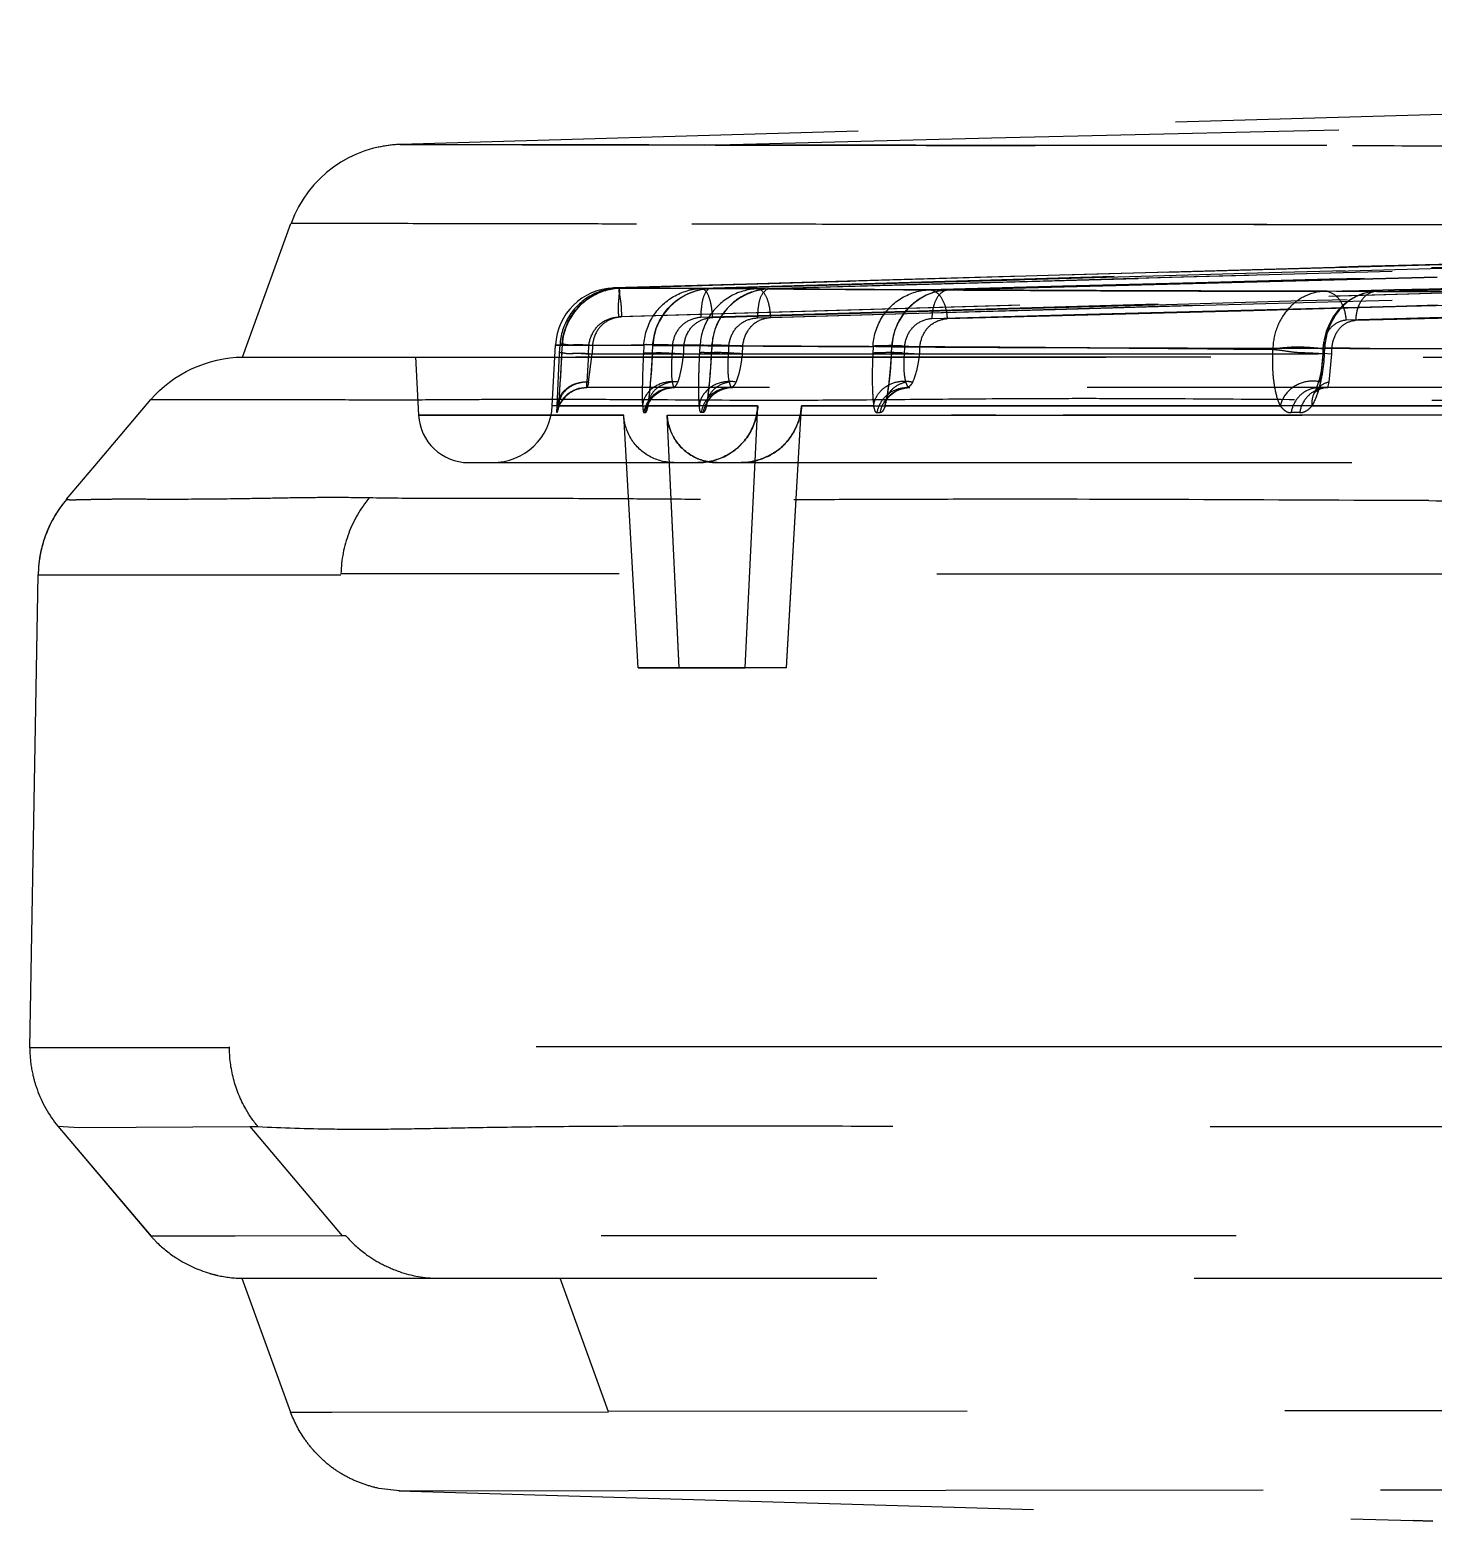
# Model space of a CAD drawing. Header units: millimetres. Extents: x 687 to 1107, y -116 to 478.
# Drawn here: x 924.928 to 927.735, y 329.438 to 332.42 of the extents above; entities that cross this region are included whole.
import ezdxf

# ---------------------------------------------------------------- set-up
doc = ezdxf.new("R2010")
doc.units = ezdxf.units.MM
doc.header["$LTSCALE"] = 0.1
doc.linetypes.add('HIDDENX2', pattern=[19.05, 12.7, -6.35])
doc.layers.add('HIDDEN', color=8, linetype='HIDDENX2')

msp = doc.modelspace()

# ---------------------------------------------------------------- linework, layer by layer
at = {"layer": 'HIDDEN'}
for p, q in [((926.0787, 332.1901), (925.6707, 332.1909)), ((926.166, 332.1899), (926.0787, 332.1901)), ((926.2771, 332.1897), (926.166, 332.1899)), ((925.3534, 331.7656), (925.4505, 332.0325)), ((928.2632, 331.9655), (926.0958, 331.9038)), ((927.7432, 331.9253), (926.7653, 331.8999)), ((926.7655, 331.8999), (927.7434, 331.9254)), ((926.0958, 331.9038), (926.0925, 331.9036)), ((926.0958, 331.9038), (926.0946, 331.9037)), ((926.2714, 331.9028), (926.0958, 331.9038)), ((926.0959, 331.9038), (926.1046, 331.9037)), ((926.109, 331.9037), (926.3834, 331.9021)), ((926.7273, 331.9001), (926.2896, 331.9027)), ((925.9732, 331.6683), (925.9796, 331.7901)), ((925.9796, 331.7901), (925.9886, 331.7901)), ((925.9796, 331.7896), (926.1563, 331.7896)), ((925.992, 331.7752), (925.9855, 331.6683)), ((925.9877, 331.7732), (925.9886, 331.7901)), ((925.9877, 331.7731), (925.9886, 331.79)), ((925.9928, 331.7901), (925.9919, 331.7732)), ((926.2688, 331.79), (925.9928, 331.7885)), ((926.0459, 331.7721), (926.0462, 331.7891)), ((926.0534, 331.789), (926.053, 331.7721)), ((926.1563, 331.7891), (926.1555, 331.7731)), ((926.1733, 331.7732), (926.1742, 331.7891)), ((926.1737, 331.7731), (926.1746, 331.789)), ((926.1743, 331.789), (926.2134, 331.788)), ((926.1746, 331.789), (926.6148, 331.7864)), ((926.2134, 331.788), (926.2128, 331.7721)), ((926.236, 331.7721), (926.2363, 331.7881)), ((926.2681, 331.7745), (926.2688, 331.7885)), ((926.2921, 331.7884), (926.2913, 331.7732)), ((926.2923, 331.7883), (926.2914, 331.7732)), ((926.3265, 331.7873), (926.2923, 331.7883)), ((926.326, 331.7721), (926.3265, 331.7873)), ((926.3536, 331.7874), (926.3533, 331.7721)), ((926.6148, 331.7864), (926.6143, 331.7732)), ((926.6514, 331.7732), (926.6521, 331.7863)), ((926.6518, 331.7732), (926.6525, 331.7862)), ((926.6525, 331.7862), (926.6775, 331.7852)), ((926.6736, 331.7744), (926.7082, 331.7721)), ((926.7084, 331.7854), (926.6753, 331.7877)), ((926.6775, 331.7852), (926.677, 331.7721)), ((926.7082, 331.7721), (926.7084, 331.7854)), ((927.5144, 331.782), (927.5144, 331.7721)), ((927.5153, 331.7833), (927.5148, 331.7732)), ((927.5327, 331.7822), (927.5153, 331.7833)), ((927.5153, 331.7833), (927.5181, 331.7832)), ((927.5181, 331.7832), (927.5175, 331.7732)), ((927.5323, 331.7721), (927.5327, 331.7822)), ((925.353, 331.7656), (926.1963, 331.7656)), ((925.3534, 331.7657), (925.6489, 331.7657)), ((925.3534, 331.7657), (925.679, 331.7657)), ((925.679, 331.7657), (925.8105, 331.7657)), ((925.6996, 331.7659), (925.7057, 331.6493)), ((925.8105, 331.7657), (927.8361, 331.7656)), ((963.4856, 331.7657), (925.8486, 331.7657)), ((925.9829, 331.6683), (925.9877, 331.7732)), ((926.0459, 331.7721), (926.0426, 331.7156)), ((926.0456, 331.7156), (926.053, 331.7721)), ((926.0459, 331.7721), (940.3097, 331.7721)), ((926.053, 331.7721), (943.6161, 331.7721)), ((926.1734, 331.7732), (926.2128, 331.7721)), ((926.236, 331.7721), (942.5508, 331.7721)), ((926.2914, 331.7732), (926.326, 331.7721)), ((926.677, 331.7721), (926.6518, 331.7732)), ((927.5144, 331.7721), (927.5095, 331.7156)), ((927.5175, 331.7732), (927.5148, 331.7732)), ((927.5148, 331.7732), (927.5323, 331.7721)), ((927.5271, 331.7156), (927.5323, 331.7721)), ((926.0421, 331.7046), (926.0426, 331.7156)), ((927.5095, 331.7156), (927.5076, 331.7046)), ((927.5248, 331.7046), (927.5271, 331.7156)), ((943.5529, 331.7046), (926.0415, 331.7046)), ((926.0416, 331.7046), (926.0421, 331.7046)), ((926.2157, 331.7045), (926.2174, 331.7045)), ((925.0582, 331.548), (925.1703, 331.6806)), ((926.1535, 331.6683), (925.9732, 331.6683)), ((925.9829, 331.6683), (925.9732, 331.6683)), ((925.9823, 331.6546), (925.9829, 331.6683)), ((925.983, 331.6546), (925.9823, 331.6546)), ((925.9855, 331.6683), (925.983, 331.6546)), ((925.9855, 331.6683), (926.2672, 331.6683)), ((926.156, 331.6546), (926.159, 331.6546)), ((926.3837, 331.6683), (926.1649, 331.6683)), ((926.2748, 331.6546), (926.271, 331.6546)), ((926.2816, 331.6683), (926.3844, 331.6683)), ((926.3589, 331.1445), (926.3841, 331.6683)), ((926.3591, 331.1445), (926.3844, 331.6683)), ((926.4417, 331.1446), (926.4717, 331.6683)), ((926.4418, 331.1445), (926.4719, 331.6682)), ((926.6161, 331.6683), (926.4716, 331.6683)), ((926.472, 331.6682), (927.4293, 331.6681)), ((926.623, 331.6545), (926.6293, 331.6545)), ((929.7026, 331.6683), (926.6392, 331.6683)), ((927.4682, 331.6546), (927.4511, 331.6546)), ((927.4929, 331.6683), (931.466, 331.6683)), ((927.7328, 331.6794), (927.8342, 331.6792)), ((925.7057, 331.6493), (926.116, 331.6498)), ((926.116, 331.6493), (925.7057, 331.6493)), ((926.1447, 331.1445), (926.116, 331.6494)), ((926.1447, 331.1445), (926.116, 331.6493)), ((926.2272, 331.1445), (926.203, 331.6495)), ((926.2272, 331.1446), (926.2031, 331.6493)), ((926.2031, 331.6493), (935.6619, 331.6493)), ((925.0017, 331.4812), (925.0582, 331.548)), ((925.8055, 331.5545), (926.2646, 331.5545)), ((926.3027, 331.5545), (935.669, 331.5545)), ((925.0016, 331.4811), (925.0018, 331.4815)), ((926.2695, 331.4809), (926.2608, 331.481)), ((924.9281, 330.3841), (924.9446, 331.3301)), ((924.9453, 331.3444), (924.9446, 331.3301)), ((924.9446, 331.3301), (925.0177, 331.3305)), ((924.9453, 331.3444), (924.9453, 331.3445)), ((925.0177, 331.3305), (925.5503, 331.3305)), ((929.9172, 331.3305), (925.5505, 331.3322)), ((926.4418, 331.1445), (926.1447, 331.1445)), ((926.1447, 331.1445), (926.3591, 331.1445)), ((925.3275, 330.3841), (924.9281, 330.3841)), ((927.8164, 330.3863), (927.2111, 330.3861)), ((924.9841, 330.2275), (924.9842, 330.2274)), ((924.9842, 330.2274), (924.9844, 330.2274)), ((924.9842, 330.2274), (925.1705, 330.0075)), ((924.9843, 330.2276), (925.171, 330.0072)), ((924.9844, 330.2274), (925.0269, 330.2253)), ((925.0269, 330.2253), (925.3681, 330.2267)), ((925.3681, 330.2267), (925.3842, 330.2267)), ((925.3681, 330.2267), (925.5526, 330.0082)), ((925.3388, 330.0076), (925.1705, 330.0075)), ((925.1705, 330.0075), (925.1705, 330.0075)), ((925.5526, 330.0082), (925.3388, 330.0076)), ((925.5605, 330.0084), (925.5524, 330.0084)), ((931.1512, 330.0085), (925.5604, 330.0085)), ((925.3524, 329.9236), (963.9821, 329.9236)), ((925.3524, 329.9235), (925.4497, 329.6561)), ((926.0857, 329.6562), (925.989, 329.9235)), ((925.4497, 329.6561), (925.5324, 329.6561)), ((925.5324, 329.6561), (926.0857, 329.6562)), ((928.7083, 329.6589), (926.0852, 329.6573)), ((925.6677, 329.4982), (925.6259, 329.5034)), ((925.6661, 329.4983), (927.695, 329.4389)), ((925.6677, 329.4982), (925.6834, 329.4983)), ((925.6834, 329.4983), (925.7304, 329.4983)), ((925.7304, 329.4983), (926.1255, 329.4991)), ((926.1255, 329.4991), (927.6298, 329.5007)), ((927.6298, 329.5007), (927.8418, 329.5008)), ((927.7345, 329.4378), (927.6949, 329.4389)), ((927.695, 329.4389), (927.7345, 329.4378))]:
    msp.add_line(p, q, dxfattribs=at)
for points in [[(928.4894, 332.2716), (925.6695, 332.1909), (925.6675, 332.1908), (925.6648, 332.1907), (925.6615, 332.1905), (925.6577, 332.1902), (925.6536, 332.1899), (925.6492, 332.1894), (925.6446, 332.1888), (925.6399, 332.1881), (925.635, 332.1873), (925.63, 332.1863), (925.6249, 332.1852)], [(940.2184, 332.1684), (937.8725, 332.1469), (935.5239, 332.1163), (933.1728, 332.0767), (930.8192, 332.0281), (928.4632, 331.9705), (926.1046, 331.9037)], [(940.2459, 332.1685), (937.8974, 332.147), (935.5457, 332.1165), (933.191, 332.0769), (930.8333, 332.0282), (928.4726, 331.9705), (926.109, 331.9037)], [(940.5377, 332.1694), (938.3102, 332.1491), (936.0237, 332.1194), (933.6784, 332.0801), (931.2743, 332.031), (928.8113, 331.9719), (926.2896, 331.9027)], [(940.6991, 332.17), (938.5775, 332.1505), (936.3517, 332.1216), (934.0217, 332.0827), (931.5876, 332.0334), (929.0494, 331.9732), (926.407, 331.902)], [(941.6307, 332.1725), (939.5679, 332.1512), (937.3963, 332.1185), (935.1158, 332.0751), (932.7264, 332.0222), (930.2282, 331.9619), (927.6212, 331.8969)], [(926.109, 331.9037), (926.0914, 331.9018), (926.0742, 331.8973), (926.0578, 331.8902), (926.0427, 331.8808), (926.0291, 331.8694), (926.0173, 331.856), (926.0075, 331.8411), (926, 331.8249), (925.9951, 331.8077), (925.9928, 331.7901)], [(926.1046, 331.9037), (926.0952, 331.9031), (926.086, 331.9016), (926.0768, 331.8995), (926.0679, 331.8966)], [(926.2896, 331.9027), (926.2742, 331.9012), (926.2592, 331.8976), (926.2445, 331.892), (926.2306, 331.8844), (926.2177, 331.875), (926.206, 331.8639), (926.1957, 331.8512), (926.1872, 331.8371), (926.1806, 331.8218), (926.1762, 331.8057), (926.1742, 331.7891)], [(926.4071, 331.902), (926.3913, 331.9004), (926.3761, 331.8967), (926.3614, 331.8909), (926.3476, 331.8833), (926.3348, 331.8738), (926.3233, 331.8627), (926.3132, 331.8501), (926.3049, 331.8361), (926.2984, 331.8209), (926.2942, 331.8049), (926.2921, 331.7884)], [(926.7654, 331.8999), (926.75, 331.8984), (926.7351, 331.8947), (926.7209, 331.8891), (926.7074, 331.8816), (926.6949, 331.8724), (926.6835, 331.8615), (926.6734, 331.849), (926.665, 331.835), (926.6585, 331.8197), (926.6542, 331.8033), (926.6521, 331.7863)], [(927.6212, 331.8969), (927.6071, 331.8955), (927.5932, 331.8919), (927.5799, 331.8864), (927.5673, 331.8789), (927.5555, 331.8696), (927.5448, 331.8587), (927.5354, 331.846), (927.5276, 331.832), (927.5214, 331.8166), (927.5173, 331.8002), (927.5153, 331.7833)], [(925.9919, 331.7732), (925.991, 331.7573), (925.9902, 331.7418), (925.9893, 331.727), (925.9885, 331.7131), (925.9877, 331.7002), (925.9869, 331.6885), (925.9862, 331.6783), (925.9856, 331.6696)], [(926.1733, 331.7732), (926.1724, 331.7568), (926.1714, 331.7409), (926.1703, 331.7261), (926.1692, 331.7126), (926.168, 331.7004), (926.1669, 331.6898), (926.1659, 331.6808), (926.165, 331.6737)], [(926.2913, 331.7732), (926.2905, 331.7586), (926.2895, 331.7445), (926.2885, 331.7311), (926.2874, 331.7187), (926.2863, 331.7075), (926.2852, 331.6973), (926.2841, 331.6885), (926.2831, 331.6811), (926.2822, 331.6752)], [(926.6514, 331.7732), (926.6505, 331.7582), (926.6494, 331.7437), (926.6481, 331.7304), (926.6468, 331.7183), (926.6454, 331.7076), (926.6441, 331.6982), (926.6428, 331.6903), (926.6415, 331.6839), (926.6405, 331.6792)], [(927.5148, 331.7732), (927.5139, 331.761), (927.5125, 331.7493), (927.5109, 331.7384), (927.509, 331.7285), (927.5069, 331.7198), (927.5048, 331.7122), (927.5027, 331.7059), (927.5007, 331.7008), (927.4991, 331.6971), (927.4979, 331.6948)], [(925.9856, 331.6696), (925.9854, 331.6676), (925.9853, 331.6658), (925.9851, 331.6643), (925.9849, 331.663), (925.9848, 331.662), (925.9846, 331.6612), (925.9845, 331.6607), (925.9845, 331.6604), (925.9845, 331.6605), (925.9846, 331.6609), (925.9848, 331.6618), (925.9853, 331.6633), (925.986, 331.6655), (925.9872, 331.6684), (925.9887, 331.6718), (925.9907, 331.6754), (925.9932, 331.6791), (925.9961, 331.6829), (925.9993, 331.6865), (926.003, 331.69), (926.007, 331.6932), (926.0113, 331.696), (926.0159, 331.6985), (926.0208, 331.7006), (926.0259, 331.7023), (926.0311, 331.7035), (926.0365, 331.7043)], [(926.0198, 331.7005), (926.0251, 331.7023), (926.0305, 331.7035), (926.0361, 331.7043), (926.0416, 331.7046)], [(926.0365, 331.7043), (926.0393, 331.7045), (926.0421, 331.7046)], [(926.165, 331.6736), (926.1646, 331.6711), (926.1642, 331.6695), (926.164, 331.6686), (926.1641, 331.6688), (926.1644, 331.6698), (926.1654, 331.6721), (926.1672, 331.6755), (926.1697, 331.6796), (926.1732, 331.6841), (926.1775, 331.6886), (926.1823, 331.6926), (926.1877, 331.6962), (926.1937, 331.6993), (926.2004, 331.7019), (926.2077, 331.7036), (926.2157, 331.7045)], [(926.2822, 331.6752), (926.2818, 331.673), (926.2814, 331.6716), (926.2813, 331.6711), (926.2814, 331.6713), (926.2819, 331.6726), (926.283, 331.6749), (926.285, 331.6784), (926.2881, 331.6827), (926.2921, 331.6873), (926.2972, 331.6918), (926.3031, 331.6959), (926.3097, 331.6994), (926.3171, 331.7022), (926.3252, 331.7039), (926.334, 331.7046)], [(926.6405, 331.6792), (926.64, 331.6774), (926.6398, 331.6767), (926.6399, 331.6769), (926.6404, 331.678), (926.6416, 331.6801), (926.6436, 331.6831), (926.6467, 331.6868), (926.651, 331.691), (926.6563, 331.695), (926.6627, 331.6987), (926.6701, 331.7017), (926.6783, 331.7037), (926.6875, 331.7045)], [(927.4979, 331.6948), (927.4975, 331.6942), (927.4983, 331.695), (927.5004, 331.6969), (927.5042, 331.6994), (927.5096, 331.7019), (927.5165, 331.7038), (927.5245, 331.7046)]]:
    msp.add_lwpolyline(points, dxfattribs=at)
for centre, radius, start, end in [((925.6763, 331.951), 0.24, 91.745, 160.0405), ((944.7351, -285.3221), 617.449, 90.4170255, 91.7289886), ((944.7194, -284.0435), 616.1704, 90.4180088, 91.7305396), ((926.0994, 331.7838), 0.12, 91.7492, 177.1072), ((926.0415, 331.6446), 0.06, 89.8809, 170.4088), ((926.0422, 331.6446), 0.06, 90.123, 170.4089), ((925.5719, 361.1754), 29.4953, 270.26049, 270.46765), ((925.8534, 331.6746), 0.12, 269.9246, 356.9829), ((925.8056, 331.6546), 0.1, 182.9805, 269.9061), ((925.1848, 331.3256), 0.2403, 139.6921, 159.3478), ((925.1848, 331.3258), 0.2403, 139.6005, 159.2118), ((927.9776, 409.8355), 78.3574, 269.816426, 269.988306), ((925.1854, 331.3257), 0.2408, 159.2529, 172.2665), ((925.1844, 331.3259), 0.2398, 159.3608, 165.8678), ((925.1854, 331.3258), 0.2408, 172.2792, 175.5402), ((925.1854, 331.3257), 0.2408, 172.4366, 175.5426), ((925.1853, 331.3257), 0.2407, 165.8803, 172.4397), ((925.3624, 330.1837), 0.2611, 237.5364, 253.2635)]:
    msp.add_arc(centre, radius, start, end, dxfattribs=at)
for points, knots in [([(926.277, 332.1897), (929.3414, 332.2665), (935.4713, 332.3816), (944.6676, 332.4392), (953.8638, 332.3816), (959.9937, 332.2665), (963.0581, 332.1897)], [0, 0, 0, 0, 0.25, 0.5, 0.75, 1, 1, 1, 1]), ([(925.669, 332.1909), (925.6695, 332.1909), (925.6714, 332.1909), (925.6759, 332.1909), (925.6833, 332.1909), (925.6991, 332.1908), (925.7262, 332.1908), (925.7894, 332.1906), (925.8978, 332.1904), (926.0257, 332.1902), (926.1515, 332.19), (926.2646, 332.1898), (926.3965, 332.1895), (926.5589, 332.1892), (926.769, 332.189), (926.9825, 332.1888), (927.1923, 332.1886), (927.3849, 332.1885), (927.6046, 332.1884), (927.958, 332.1883), (928.48, 332.1881), (929.1976, 332.188), (930.03, 332.188), (930.963, 332.1882), (931.977, 332.1884), (933.4349, 332.1885), (934.9409, 332.1888), (936.4822, 332.189), (937.6646, 332.1892), (938.8564, 332.1892), (940.0552, 332.1891), (941.2604, 332.1888), (942.432, 332.1882), (943.5681, 332.1874), (944.3006, 332.1871), (944.667, 332.1871)], [0, 0, 0, 0, 0.000078, 0.000312, 0.000702, 0.001247, 0.002806, 0.004989, 0.011227, 0.019924, 0.025187, 0.031083, 0.037783, 0.046023, 0.056721, 0.070956, 0.07975, 0.089844, 0.10137, 0.114443, 0.145647, 0.183798, 0.227763, 0.277088, 0.331133, 0.387887, 0.507311, 0.568943, 0.631279, 0.694023, 0.75713, 0.820596, 0.884336, 0.942135, 1, 1, 1, 1]), ([(926.1046, 331.9037), (927.676, 331.9512), (930.8155, 332.0341), (935.5203, 332.1223), (938.6535, 332.157), (940.2184, 332.1684)], [0, 0, 0, 0, 0.334098, 0.667429, 1, 1, 1, 1]), ([(940.246, 332.1685), (938.6792, 332.1572), (935.5414, 332.1224), (930.829, 332.0342), (927.6836, 331.9512), (926.109, 331.9037)], [0, 0, 0, 0, 0.332429, 0.665762, 1, 1, 1, 1]), ([(940.4297, 332.1691), (938.7666, 332.1569), (935.5302, 332.1194), (930.8107, 332.027), (927.7545, 331.9462), (926.2714, 331.9028)], [0, 0, 0, 0, 0.352331, 0.685663, 1, 1, 1, 1]), ([(944.6672, 332.1879), (944.5475, 332.1879), (944.3085, 332.1879), (943.9492, 332.1881), (943.5894, 332.1882), (943.2318, 332.1884), (942.8796, 332.1886), (942.5311, 332.1887), (942.1782, 332.1888), (941.8095, 332.189), (941.4135, 332.1891), (940.9786, 332.1891), (940.494, 332.1892), (939.9502, 332.1892), (939.338, 332.1892), (938.65, 332.1892), (937.88, 332.1892), (937.0192, 332.1891), (936.0581, 332.1889), (935.0077, 332.1888), (933.9311, 332.1886), (932.9105, 332.1885), (932.004, 332.1883), (931.2123, 332.1882), (930.5123, 332.1881), (929.8847, 332.1881), (929.3199, 332.1881), (928.8125, 332.1881), (928.3564, 332.1882), (927.9442, 332.1883), (927.57, 332.1885), (927.233, 332.1886), (926.9363, 332.1887), (926.682, 332.1891), (926.4674, 332.1894), (926.3366, 332.1896), (926.277, 332.1897)], [0, 0, 0, 0, 0.019536, 0.038982, 0.058621, 0.078223, 0.09732, 0.11608, 0.135062, 0.154893, 0.176221, 0.199673, 0.22584, 0.25526, 0.288397, 0.325695, 0.367502, 0.413999, 0.466116, 0.524291, 0.585359, 0.641741, 0.690769, 0.733236, 0.770895, 0.804967, 0.835605, 0.86304, 0.887734, 0.910011, 0.930285, 0.948779, 0.964986, 0.978676, 0.99027, 1, 1, 1, 1]), ([(926.2896, 331.9027), (927.78, 331.9461), (930.8534, 332.027), (935.6028, 332.1197), (938.8619, 332.1574), (940.5377, 332.1694)], [0, 0, 0, 0, 0.313872, 0.647204, 1, 1, 1, 1]), ([(926.3834, 331.9021), (927.848, 331.9441), (930.8883, 332.0241), (935.6157, 332.1184), (938.8786, 332.1572), (940.5656, 332.1696)], [0, 0, 0, 0, 0.309886, 0.643216, 1, 1, 1, 1]), ([(940.6991, 332.17), (938.9966, 332.1577), (935.7059, 332.1188), (930.9419, 332.0241), (927.8806, 331.9439), (926.4071, 331.902)], [0, 0, 0, 0, 0.357311, 0.690642, 1, 1, 1, 1]), ([(940.9297, 332.1706), (939.197, 332.1577), (935.886, 332.1155), (931.152, 332.0157), (928.1507, 331.9378), (926.7273, 331.9001)], [0, 0, 0, 0, 0.365951, 0.699282, 1, 1, 1, 1]), ([(927.5179, 331.8971), (927.8904, 331.9065), (928.6359, 331.9252), (929.7986, 331.9545), (931.0064, 331.9846), (932.3041, 332.0163), (933.6473, 332.0477), (935.081, 332.079), (936.5605, 332.1081), (938.1308, 332.1347), (939.7465, 332.1567), (940.8538, 332.1676), (941.4075, 332.1719)], [0, 0, 0, 0, 0.08048, 0.161025, 0.251157, 0.341392, 0.441323, 0.541288, 0.651081, 0.760873, 0.880434, 1, 1, 1, 1]), ([(941.6309, 332.1725), (941.0693, 332.1682), (939.9463, 332.1573), (938.3091, 332.1351), (936.7191, 332.1083), (935.2238, 332.079), (933.7761, 332.0474), (932.4229, 332.0159), (931.1172, 331.9842), (929.9051, 331.954), (928.74, 331.9249), (927.9943, 331.9063), (927.6216, 331.897)], [0, 0, 0, 0, 0.120226, 0.240446, 0.350569, 0.460687, 0.560657, 0.660585, 0.75049, 0.840289, 0.920178, 1, 1, 1, 1]), ([(940.5178, 332.1117), (938.9346, 332.0994), (935.7682, 332.0632), (931.0188, 331.9743), (927.853, 331.8919), (926.2701, 331.8449)], [0, 0, 0, 0, 0.333299, 0.666632, 1, 1, 1, 1]), ([(926.294, 331.8449), (927.8664, 331.8909), (931.0117, 331.9744), (935.7305, 332.0622), (938.8768, 332.0997), (940.4501, 332.1112)], [0, 0, 0, 0, 0.33331, 0.666643, 1, 1, 1, 1]), ([(926.3838, 331.8441), (927.9713, 331.8892), (931.1464, 331.9735), (935.9097, 332.0611), (939.0852, 332.1006), (940.673, 332.1121)], [0, 0, 0, 0, 0.333376, 0.666709, 1, 1, 1, 1]), ([(940.5914, 332.1118), (939.0154, 332.0988), (935.8635, 332.0617), (931.1364, 331.9726), (927.9856, 331.8908), (926.4104, 331.8444)], [0, 0, 0, 0, 0.333361, 0.666693, 1, 1, 1, 1]), ([(941.0767, 332.1135), (939.54, 332.1013), (936.4093, 332.0639), (931.6279, 331.9663), (928.3832, 331.8869), (926.7323, 331.8423)], [0, 0, 0, 0, 0.321332, 0.654668, 1, 1, 1, 1]), ([(926.7633, 331.8425), (928.3972, 331.8871), (931.609, 331.9664), (936.3428, 332.0634), (939.4428, 332.1007), (940.9647, 332.113)], [0, 0, 0, 0, 0.34523, 0.678556, 1, 1, 1, 1]), ([(941.4504, 332.1143), (939.9581, 332.1008), (936.9226, 332.0616), (932.2931, 331.958), (929.1558, 331.8816), (927.5615, 331.8395)], [0, 0, 0, 0, 0.322266, 0.655589, 1, 1, 1, 1]), ([(927.5801, 331.8392), (929.1888, 331.8816), (932.3539, 331.9583), (937.0232, 332.0623), (940.0842, 332.1015), (941.5885, 332.1148)], [0, 0, 0, 0, 0.344551, 0.677897, 1, 1, 1, 1]), ([(935.6664, 332.0309), (935.5253, 332.0309), (934.6185, 332.0307), (933.3465, 332.0305), (931.8667, 332.0304), (930.5485, 332.0301), (929.3484, 332.03), (928.2951, 332.0301), (927.7615, 332.0302), (927.4007, 332.0304), (927.177, 332.0305), (926.9814, 332.0306), (926.7689, 332.0308), (926.5531, 332.031), (926.3414, 332.0312), (926.1783, 332.0315), (926.0461, 332.0318), (925.933, 332.032), (925.8073, 332.0322), (925.6795, 332.0324), (925.5711, 332.0327), (925.5079, 332.0328), (925.4808, 332.0329), (925.465, 332.0329), (925.4576, 332.0329), (925.4532, 332.0329), (925.4512, 332.0329), (925.4507, 332.0329)], [0, 0, 0, 0, 0.041433, 0.266299, 0.373546, 0.475987, 0.653428, 0.725969, 0.785302, 0.810109, 0.831931, 0.850995, 0.867566, 0.894325, 0.914364, 0.929748, 0.942222, 0.953184, 0.962963, 0.979128, 0.990725, 0.994785, 0.997682, 0.998696, 0.99942, 0.999854, 1, 1, 1, 1]), ([(944.6674, 332.03), (944.2984, 332.0301), (943.5603, 332.0304), (942.4156, 332.031), (941.235, 332.0313), (940.0204, 332.0314), (938.8113, 332.0313), (937.6084, 332.0312), (936.4142, 332.0311), (934.8578, 332.0308), (933.3353, 332.0306), (931.8584, 332.0304), (930.8259, 332.0302), (929.8738, 332.0301), (929.1418, 332.0301), (928.6106, 332.0301), (928.162, 332.0302), (927.6835, 332.0303), (927.2018, 332.0305), (926.8304, 332.0308), (926.5487, 332.031), (926.3358, 332.0313), (926.1716, 332.0316), (926.0386, 332.0318), (925.9249, 332.0321), (925.8244, 332.0323), (925.7358, 332.0324), (925.6593, 332.0326), (925.595, 332.0327), (925.5494, 332.0328), (925.5194, 332.0328), (925.5019, 332.0329), (925.487, 332.0329), (925.4749, 332.033), (925.4664, 332.033), (925.4609, 332.033), (925.4577, 332.033), (925.4552, 332.033), (925.4532, 332.033), (925.4519, 332.033), (925.4512, 332.033), (925.4509, 332.033)], [0, 0, 0, 0, 0.057607, 0.115228, 0.178703, 0.241924, 0.304839, 0.367458, 0.429728, 0.491263, 0.61044, 0.667409, 0.721845, 0.771629, 0.816039, 0.836117, 0.854566, 0.886075, 0.910809, 0.929771, 0.94406, 0.954784, 0.963015, 0.969685, 0.975546, 0.98077, 0.985379, 0.989366, 0.992719, 0.995425, 0.996484, 0.997396, 0.998166, 0.998796, 0.999291, 0.999489, 0.999655, 0.999788, 0.99989, 0.99996, 1, 1, 1, 1]), ([(926.1046, 331.9037), (926.085, 331.9031), (926.0456, 331.8915), (926.0021, 331.8489), (925.9896, 331.8097), (925.9886, 331.7901)], [0, 0, 0, 0, 0.333826, 0.665004, 1, 1, 1, 1]), ([(925.9928, 331.79), (925.9938, 331.8097), (926.0064, 331.8491), (926.0501, 331.8916), (926.0895, 331.9031), (926.109, 331.9037)], [0, 0, 0, 0, 0.335478, 0.66899, 1, 1, 1, 1]), ([(926.1046, 331.9037), (926.1074, 331.9038), (926.1073, 331.8888), (926.1111, 331.8739), (926.1113, 331.8556), (926.1116, 331.8459)], [0, 0, 0, 0, 0.14072, 0.502851, 1, 1, 1, 1]), ([(926.109, 331.9037), (926.1062, 331.9036), (926.1073, 331.8887), (926.1044, 331.8737), (926.1052, 331.8555), (926.1055, 331.8458)], [0, 0, 0, 0, 0.14135, 0.502247, 1, 1, 1, 1]), ([(926.1563, 331.7891), (926.1573, 331.8089), (926.1696, 331.8482), (926.213, 331.8906), (926.2521, 331.9022), (926.2714, 331.9028)], [0, 0, 0, 0, 0.337435, 0.669841, 1, 1, 1, 1]), ([(926.1743, 331.789), (926.1753, 331.8085), (926.1872, 331.8475), (926.2303, 331.8906), (926.2699, 331.9021), (926.2896, 331.9027)], [0, 0, 0, 0, 0.331807, 0.664162, 1, 1, 1, 1]), ([(926.3834, 331.9021), (926.3639, 331.9016), (926.3248, 331.8897), (926.2817, 331.8471), (926.2698, 331.8079), (926.2688, 331.7885)], [0, 0, 0, 0, 0.333042, 0.666255, 1, 1, 1, 1]), ([(926.2896, 331.9027), (926.2854, 331.9026), (926.2764, 331.8919), (926.2717, 331.8719), (926.2701, 331.8546), (926.2702, 331.8449)], [0, 0, 0, 0, 0.19973, 0.546861, 1, 1, 1, 1]), ([(926.2939, 331.8449), (926.2935, 331.8548), (926.2911, 331.8724), (926.2853, 331.8925), (926.2757, 331.9029), (926.2714, 331.9028)], [0, 0, 0, 0, 0.455977, 0.80281, 1, 1, 1, 1]), ([(926.4072, 331.902), (926.3878, 331.9015), (926.3483, 331.8901), (926.3052, 331.8471), (926.2933, 331.8078), (926.2923, 331.7883)], [0, 0, 0, 0, 0.330731, 0.667368, 1, 1, 1, 1]), ([(926.4103, 331.8444), (926.4099, 331.854), (926.4073, 331.8714), (926.3999, 331.8924), (926.3885, 331.9023), (926.3834, 331.9021)], [0, 0, 0, 0, 0.43062, 0.770148, 1, 1, 1, 1]), ([(926.4071, 331.902), (926.4022, 331.9019), (926.3914, 331.8923), (926.385, 331.8712), (926.3836, 331.8538), (926.3839, 331.8441)], [0, 0, 0, 0, 0.221124, 0.562204, 1, 1, 1, 1]), ([(926.4072, 331.902), (926.433, 331.9019), (926.4875, 331.9015), (926.5746, 331.901), (926.6729, 331.9004), (926.7857, 331.8998), (926.9194, 331.8991), (927.0817, 331.8983), (927.2403, 331.8978), (927.3898, 331.8974), (927.4736, 331.8972), (927.5179, 331.8971)], [0, 0, 0, 0, 0.069785, 0.147062, 0.235309, 0.335321, 0.451742, 0.596301, 0.773802, 0.880168, 1, 1, 1, 1]), ([(926.6146, 331.7864), (926.6156, 331.8063), (926.6271, 331.8456), (926.67, 331.8879), (926.7083, 331.8997), (926.7273, 331.9001)], [0, 0, 0, 0, 0.342655, 0.672548, 1, 1, 1, 1]), ([(926.6525, 331.7862), (926.6535, 331.8053), (926.6652, 331.8438), (926.7065, 331.8877), (926.746, 331.8994), (926.7655, 331.8999)], [0, 0, 0, 0, 0.329281, 0.663642, 1, 1, 1, 1]), ([(926.7273, 331.9001), (926.7334, 331.9003), (926.7473, 331.893), (926.7592, 331.8711), (926.7627, 331.8528), (926.7631, 331.8425)], [0, 0, 0, 0, 0.24983, 0.577038, 1, 1, 1, 1]), ([(926.7655, 331.8999), (926.7593, 331.8998), (926.7456, 331.8919), (926.7351, 331.8698), (926.7325, 331.852), (926.7325, 331.8423)], [0, 0, 0, 0, 0.259004, 0.592803, 1, 1, 1, 1]), ([(929.7409, 331.8954), (929.6232, 331.8954), (929.3961, 331.8954), (929.0621, 331.8955), (928.7489, 331.8957), (928.3826, 331.8959), (928.0555, 331.8962), (927.7654, 331.8966), (927.54, 331.8971), (927.3081, 331.8976), (927.1066, 331.8983), (926.9773, 331.8988), (926.8993, 331.8992), (926.8299, 331.8996), (926.7863, 331.8998), (926.7655, 331.8999)], [0, 0, 0, 0, 0.11862, 0.228981, 0.33683, 0.434337, 0.598394, 0.666618, 0.726803, 0.82566, 0.900435, 0.930008, 0.955992, 0.979089, 1, 1, 1, 1]), ([(927.5179, 331.8971), (927.5041, 331.8968), (927.4766, 331.8894), (927.4429, 331.863), (927.4201, 331.8252), (927.4148, 331.7954), (927.4145, 331.7803)], [0, 0, 0, 0, 0.24165, 0.481712, 0.735457, 1, 1, 1, 1]), ([(927.5613, 331.8394), (927.5609, 331.8492), (927.557, 331.8677), (927.5421, 331.8902), (927.5256, 331.8972), (927.5179, 331.8971)], [0, 0, 0, 0, 0.374702, 0.703471, 1, 1, 1, 1]), ([(927.6216, 331.8969), (927.604, 331.8965), (927.5671, 331.8844), (927.5293, 331.8406), (927.5191, 331.8024), (927.5181, 331.7832)], [0, 0, 0, 0, 0.316573, 0.654802, 1, 1, 1, 1]), ([(927.6216, 331.8969), (927.6144, 331.8968), (927.5988, 331.8903), (927.584, 331.8682), (927.5804, 331.8494), (927.5803, 331.8392)], [0, 0, 0, 0, 0.279153, 0.603544, 1, 1, 1, 1]), ([(927.6216, 331.897), (927.8403, 331.8965), (928.3422, 331.8959), (929.2201, 331.8954), (930.2871, 331.8954), (931.0711, 331.8956), (931.479, 331.8957)], [0, 0, 0, 0, 0.170114, 0.390298, 0.682754, 1, 1, 1, 1]), ([(926.046, 331.7884), (926.0476, 331.7987), (926.054, 331.8185), (926.0762, 331.8402), (926.0958, 331.8452), (926.1055, 331.8458)], [0, 0, 0, 0, 0.350663, 0.67397, 1, 1, 1, 1]), ([(926.1117, 331.8459), (926.1018, 331.8451), (926.0822, 331.8401), (926.0598, 331.8182), (926.0544, 331.7981), (926.0532, 331.7878)], [0, 0, 0, 0, 0.331102, 0.650322, 1, 1, 1, 1]), ([(926.2701, 331.8449), (926.2604, 331.844), (926.2411, 331.8387), (926.2194, 331.8168), (926.2141, 331.7971), (926.2131, 331.787)], [0, 0, 0, 0, 0.332358, 0.653863, 1, 1, 1, 1]), ([(926.2362, 331.7867), (926.2373, 331.7971), (926.2426, 331.817), (926.2646, 331.8392), (926.2842, 331.8442), (926.294, 331.8449)], [0, 0, 0, 0, 0.348904, 0.667502, 1, 1, 1, 1]), ([(926.3262, 331.7864), (926.3272, 331.7966), (926.3326, 331.8164), (926.3544, 331.8385), (926.374, 331.8434), (926.3838, 331.8441)], [0, 0, 0, 0, 0.345869, 0.667872, 1, 1, 1, 1]), ([(926.4104, 331.8444), (926.4007, 331.8436), (926.3813, 331.8384), (926.3597, 331.8162), (926.3546, 331.7963), (926.3535, 331.7861)], [0, 0, 0, 0, 0.330373, 0.650888, 1, 1, 1, 1]), ([(926.7323, 331.8423), (926.7227, 331.8414), (926.7036, 331.8359), (926.6831, 331.8136), (926.678, 331.7943), (926.6772, 331.7845)], [0, 0, 0, 0, 0.332895, 0.658162, 1, 1, 1, 1]), ([(926.7083, 331.7842), (926.7091, 331.7941), (926.714, 331.8136), (926.7345, 331.8361), (926.7536, 331.8416), (926.7633, 331.8425)], [0, 0, 0, 0, 0.344915, 0.665923, 1, 1, 1, 1]), ([(927.5615, 331.8395), (927.5531, 331.8386), (927.5358, 331.8327), (927.5188, 331.8099), (927.515, 331.7912), (927.5144, 331.7814)], [0, 0, 0, 0, 0.311923, 0.636676, 1, 1, 1, 1]), ([(927.5325, 331.7816), (927.5333, 331.7914), (927.5375, 331.81), (927.5546, 331.8324), (927.5718, 331.8384), (927.5801, 331.8392)], [0, 0, 0, 0, 0.364328, 0.689681, 1, 1, 1, 1]), ([(925.9877, 331.7732), (925.9887, 331.7759), (926.0036, 331.7714), (926.0217, 331.7751), (926.0418, 331.7727), (926.053, 331.7721)], [0, 0, 0, 0, 0.135533, 0.488316, 1, 1, 1, 1]), ([(925.9886, 331.7901), (925.9894, 331.7928), (926.0048, 331.7882), (926.0223, 331.792), (926.0425, 331.7896), (926.0534, 331.789)], [0, 0, 0, 0, 0.133609, 0.495829, 1, 1, 1, 1]), ([(925.9919, 331.7732), (925.9911, 331.7752), (926.0068, 331.7715), (926.0183, 331.7746), (926.0365, 331.7726), (926.0459, 331.7721)], [0, 0, 0, 0, 0.122389, 0.47803, 1, 1, 1, 1]), ([(926.0462, 331.7891), (926.0372, 331.7895), (926.0195, 331.7914), (926.0082, 331.7883), (925.992, 331.7923), (925.9928, 331.79)], [0, 0, 0, 0, 0.502236, 0.867162, 1, 1, 1, 1]), ([(926.1555, 331.7731), (926.1573, 331.7749), (926.1671, 331.7734), (926.1832, 331.7751), (926.2081, 331.7736), (926.2264, 331.7728), (926.236, 331.7721)], [0, 0, 0, 0, 0.092513, 0.315244, 0.640593, 1, 1, 1, 1]), ([(926.2363, 331.7881), (926.2275, 331.7887), (926.2104, 331.7895), (926.1862, 331.791), (926.1693, 331.7893), (926.1584, 331.791), (926.1563, 331.7891)], [0, 0, 0, 0, 0.329281, 0.645763, 0.892226, 1, 1, 1, 1]), ([(926.2672, 331.6683), (926.2666, 331.6777), (926.2661, 331.6994), (926.2665, 331.7348), (926.2675, 331.7608), (926.2681, 331.7745)], [0, 0, 0, 0, 0.267562, 0.610726, 1, 1, 1, 1]), ([(926.3533, 331.7721), (926.3443, 331.7728), (926.3264, 331.7737), (926.3008, 331.7752), (926.2824, 331.7735), (926.2705, 331.7753), (926.2681, 331.7731)], [0, 0, 0, 0, 0.318246, 0.633111, 0.885477, 1, 1, 1, 1]), ([(926.2688, 331.7885), (926.271, 331.7902), (926.2813, 331.7891), (926.299, 331.7905), (926.3249, 331.7891), (926.3438, 331.7882), (926.3536, 331.7874)], [0, 0, 0, 0, 0.098535, 0.326202, 0.652256, 1, 1, 1, 1]), ([(927.4144, 331.7803), (927.2751, 331.7817), (927.0381, 331.7841), (926.7275, 331.7861), (926.4928, 331.7869), (926.3557, 331.7878), (926.2923, 331.7883)], [0, 0, 0, 0, 0.372534, 0.633603, 0.830444, 1, 1, 1, 1]), ([(926.6141, 331.7732), (926.6169, 331.7749), (926.6279, 331.7745), (926.6473, 331.7757), (926.6641, 331.7749), (926.6736, 331.7744)], [0, 0, 0, 0, 0.165283, 0.519795, 1, 1, 1, 1]), ([(926.6753, 331.7877), (926.6658, 331.7881), (926.6488, 331.789), (926.6292, 331.7876), (926.6176, 331.7883), (926.6146, 331.7864)], [0, 0, 0, 0, 0.471312, 0.82725, 1, 1, 1, 1]), ([(926.6525, 331.7862), (926.673, 331.7861), (926.7163, 331.7859), (926.7851, 331.7855), (926.8624, 331.7851), (926.9916, 331.7846), (927.1939, 331.7839), (927.4274, 331.7834), (927.6547, 331.7829), (927.9478, 331.7825), (928.2787, 331.7822), (928.6495, 331.782), (928.9681, 331.7818), (929.3098, 331.7817), (929.5432, 331.7817), (929.6642, 331.7817)], [0, 0, 0, 0, 0.020484, 0.043111, 0.068558, 0.097502, 0.171748, 0.270099, 0.330072, 0.398146, 0.562109, 0.659633, 0.767517, 0.879511, 1, 1, 1, 1]), ([(927.4293, 331.6681), (927.4251, 331.6775), (927.4187, 331.6991), (927.4141, 331.7369), (927.414, 331.7647), (927.4144, 331.7803)], [0, 0, 0, 0, 0.270757, 0.588032, 1, 1, 1, 1]), ([(927.5144, 331.782), (927.5057, 331.7832), (927.4871, 331.7847), (927.4593, 331.7861), (927.4348, 331.7838), (927.4199, 331.7824), (927.4146, 331.7804)], [0, 0, 0, 0, 0.262519, 0.559788, 0.829065, 1, 1, 1, 1]), ([(927.5144, 331.7721), (927.5055, 331.7725), (927.4866, 331.7737), (927.4584, 331.7742), (927.4342, 331.7786), (927.4199, 331.78), (927.4146, 331.7804)], [0, 0, 0, 0, 0.264645, 0.569921, 0.840361, 1, 1, 1, 1]), ([(931.4188, 331.7821), (931.1931, 331.782), (930.758, 331.7818), (930.1261, 331.7817), (929.5414, 331.7817), (929.0845, 331.7818), (928.7487, 331.7819), (928.4572, 331.7821), (928.1393, 331.7823), (927.8068, 331.7827), (927.6085, 331.7831), (927.5181, 331.7832)], [0, 0, 0, 0, 0.173573, 0.334591, 0.486005, 0.623291, 0.686038, 0.744267, 0.847453, 0.930514, 1, 1, 1, 1]), ([(926.1555, 331.7732), (926.1548, 331.7597), (926.1538, 331.7342), (926.153, 331.6992), (926.1531, 331.6777), (926.1535, 331.6683)], [0, 0, 0, 0, 0.384724, 0.730953, 1, 1, 1, 1]), ([(926.1649, 331.6683), (926.1662, 331.6776), (926.1685, 331.699), (926.1714, 331.734), (926.173, 331.7596), (926.1737, 331.7731)], [0, 0, 0, 0, 0.267464, 0.614621, 1, 1, 1, 1]), ([(926.2128, 331.7721), (926.2122, 331.7649), (926.2112, 331.7512), (926.2113, 331.7323), (926.2122, 331.7207), (926.2132, 331.7156)], [0, 0, 0, 0, 0.385777, 0.723359, 1, 1, 1, 1]), ([(926.2244, 331.7156), (926.2264, 331.7205), (926.2295, 331.7322), (926.2332, 331.7511), (926.2351, 331.7649), (926.236, 331.7721)], [0, 0, 0, 0, 0.276893, 0.622969, 1, 1, 1, 1]), ([(926.2914, 331.7732), (926.2908, 331.76), (926.2891, 331.7348), (926.286, 331.6998), (926.2832, 331.678), (926.2816, 331.6683)], [0, 0, 0, 0, 0.374918, 0.720481, 1, 1, 1, 1]), ([(926.3276, 331.7156), (926.3263, 331.7209), (926.3249, 331.7325), (926.3245, 331.7514), (926.3254, 331.7649), (926.326, 331.7721)], [0, 0, 0, 0, 0.285021, 0.617345, 1, 1, 1, 1]), ([(926.3533, 331.7721), (926.3523, 331.7648), (926.3505, 331.7512), (926.3465, 331.7323), (926.3429, 331.7208), (926.3406, 331.7156)], [0, 0, 0, 0, 0.382736, 0.706095, 1, 1, 1, 1]), ([(926.6143, 331.7732), (926.6137, 331.7599), (926.613, 331.7349), (926.6133, 331.6999), (926.6149, 331.6782), (926.6161, 331.6683)], [0, 0, 0, 0, 0.379613, 0.714654, 1, 1, 1, 1]), ([(926.6392, 331.6683), (926.6415, 331.6779), (926.6453, 331.6994), (926.6492, 331.7345), (926.651, 331.7598), (926.6518, 331.7732)], [0, 0, 0, 0, 0.281053, 0.619646, 1, 1, 1, 1]), ([(926.677, 331.7721), (926.6765, 331.7647), (926.6757, 331.7511), (926.6767, 331.7322), (926.6786, 331.7208), (926.6802, 331.7156)], [0, 0, 0, 0, 0.393342, 0.716496, 1, 1, 1, 1]), ([(926.6941, 331.7156), (926.6967, 331.7207), (926.7008, 331.732), (926.7053, 331.751), (926.7071, 331.7646), (926.7081, 331.7721)], [0, 0, 0, 0, 0.293185, 0.612248, 1, 1, 1, 1]), ([(927.5175, 331.7732), (927.5168, 331.7598), (927.5142, 331.7342), (927.5064, 331.6988), (927.4979, 331.6775), (927.4929, 331.6683)], [0, 0, 0, 0, 0.370111, 0.708778, 1, 1, 1, 1]), ([(926.0456, 331.7156), (926.0356, 331.7161), (926.0157, 331.7129), (925.9913, 331.696), (925.9835, 331.6775), (925.9829, 331.6683)], [0, 0, 0, 0, 0.350761, 0.677414, 1, 1, 1, 1]), ([(926.0426, 331.7156), (926.0331, 331.7155), (926.0146, 331.7114), (925.9925, 331.6944), (925.9859, 331.6769), (925.9855, 331.6683)], [0, 0, 0, 0, 0.352975, 0.678288, 1, 1, 1, 1]), ([(926.0456, 331.7156), (926.0452, 331.7136), (926.0446, 331.71), (926.0429, 331.7069), (926.0421, 331.7046), (926.0416, 331.7046)], [0, 0, 0, 0, 0.528711, 0.869181, 1, 1, 1, 1]), ([(926.2244, 331.7156), (926.2133, 331.7173), (926.1908, 331.7153), (926.1633, 331.6977), (926.1543, 331.6779), (926.1535, 331.6683)], [0, 0, 0, 0, 0.356498, 0.690144, 1, 1, 1, 1]), ([(926.2132, 331.7156), (926.2045, 331.7146), (926.188, 331.7093), (926.1694, 331.6919), (926.1647, 331.6759), (926.1645, 331.6683)], [0, 0, 0, 0, 0.357459, 0.687705, 1, 1, 1, 1]), ([(926.2132, 331.7156), (926.2136, 331.7136), (926.2142, 331.7101), (926.2154, 331.7066), (926.2167, 331.7046), (926.2174, 331.7046)], [0, 0, 0, 0, 0.509039, 0.843388, 1, 1, 1, 1]), ([(926.2156, 331.7046), (926.2165, 331.7046), (926.2186, 331.7064), (926.2218, 331.7098), (926.2234, 331.7135), (926.2244, 331.7156)], [0, 0, 0, 0, 0.180808, 0.523172, 1, 1, 1, 1]), ([(926.3406, 331.7156), (926.3295, 331.7177), (926.3063, 331.7162), (926.2777, 331.6986), (926.2681, 331.6783), (926.2672, 331.6683)], [0, 0, 0, 0, 0.35211, 0.688455, 1, 1, 1, 1]), ([(926.3276, 331.7156), (926.3194, 331.7143), (926.3038, 331.7088), (926.2862, 331.6916), (926.2816, 331.676), (926.2816, 331.6683)], [0, 0, 0, 0, 0.351771, 0.674956, 1, 1, 1, 1]), ([(926.3339, 331.7046), (926.3329, 331.7046), (926.3305, 331.7058), (926.3291, 331.7103), (926.3281, 331.7136), (926.3276, 331.7156)], [0, 0, 0, 0, 0.220976, 0.534176, 1, 1, 1, 1]), ([(926.3406, 331.7156), (926.3396, 331.7135), (926.3376, 331.7099), (926.334, 331.7059), (926.3311, 331.7046), (926.3299, 331.7046)], [0, 0, 0, 0, 0.438339, 0.767197, 1, 1, 1, 1]), ([(926.616, 331.6683), (926.6169, 331.677), (926.6244, 331.6947), (926.6468, 331.7126), (926.6659, 331.7173), (926.6756, 331.7176)], [0, 0, 0, 0, 0.316888, 0.651352, 1, 1, 1, 1]), ([(926.6392, 331.6683), (926.6392, 331.6755), (926.6427, 331.6904), (926.6582, 331.7077), (926.6726, 331.7139), (926.6802, 331.7156)], [0, 0, 0, 0, 0.32223, 0.65139, 1, 1, 1, 1]), ([(926.6756, 331.7176), (926.6777, 331.7177), (926.6818, 331.7176), (926.688, 331.717), (926.6921, 331.7161), (926.6941, 331.7156)], [0, 0, 0, 0, 0.333492, 0.667994, 1, 1, 1, 1]), ([(926.6802, 331.7156), (926.6808, 331.7136), (926.682, 331.7101), (926.6843, 331.7057), (926.6871, 331.7046), (926.6882, 331.7046)], [0, 0, 0, 0, 0.447219, 0.758839, 1, 1, 1, 1]), ([(926.6941, 331.7156), (926.693, 331.7135), (926.6907, 331.7099), (926.6865, 331.7059), (926.6832, 331.7046), (926.6817, 331.7046)], [0, 0, 0, 0, 0.411911, 0.742488, 1, 1, 1, 1]), ([(927.5095, 331.7156), (927.4984, 331.7185), (927.4741, 331.7175), (927.4437, 331.6997), (927.4315, 331.6789), (927.4293, 331.6681)], [0, 0, 0, 0, 0.336783, 0.676389, 1, 1, 1, 1]), ([(927.5271, 331.7156), (927.52, 331.714), (927.5065, 331.7078), (927.4934, 331.6898), (927.492, 331.6753), (927.4929, 331.6683)], [0, 0, 0, 0, 0.344601, 0.668632, 1, 1, 1, 1]), ([(926.2156, 331.7045), (926.2063, 331.7046), (926.1873, 331.7003), (926.1652, 331.6816), (926.1576, 331.6637), (926.156, 331.6546)], [0, 0, 0, 0, 0.333626, 0.667077, 1, 1, 1, 1]), ([(926.2174, 331.7045), (926.2082, 331.7044), (926.1896, 331.6998), (926.1679, 331.6813), (926.1605, 331.6636), (926.159, 331.6546)], [0, 0, 0, 0, 0.333058, 0.666004, 1, 1, 1, 1]), ([(926.33, 331.7046), (926.3207, 331.7046), (926.3019, 331.7001), (926.28, 331.6815), (926.2725, 331.6637), (926.271, 331.6546)], [0, 0, 0, 0, 0.33367, 0.666965, 1, 1, 1, 1]), ([(926.3338, 331.7046), (926.3246, 331.7046), (926.3058, 331.7001), (926.2839, 331.6815), (926.2763, 331.6637), (926.2748, 331.6546)], [0, 0, 0, 0, 0.332844, 0.665836, 1, 1, 1, 1]), ([(926.623, 331.6545), (926.6246, 331.6636), (926.6321, 331.6815), (926.6539, 331.7001), (926.6727, 331.7046), (926.6818, 331.7046)], [0, 0, 0, 0, 0.333329, 0.669974, 1, 1, 1, 1]), ([(926.6293, 331.6545), (926.6308, 331.6637), (926.6383, 331.6816), (926.6602, 331.7001), (926.679, 331.7046), (926.6881, 331.7046)], [0, 0, 0, 0, 0.334511, 0.670761, 1, 1, 1, 1]), ([(927.5077, 331.7046), (927.4988, 331.7046), (927.4806, 331.7), (927.4596, 331.6813), (927.4525, 331.6636), (927.4511, 331.6546)], [0, 0, 0, 0, 0.327655, 0.66069, 1, 1, 1, 1]), ([(927.5247, 331.7046), (927.516, 331.7046), (927.4981, 331.7001), (927.477, 331.6817), (927.4697, 331.664), (927.4682, 331.6546)], [0, 0, 0, 0, 0.323527, 0.648667, 1, 1, 1, 1]), ([(925.1703, 331.6806), (925.1714, 331.6807), (925.1747, 331.6807), (925.1812, 331.6808), (925.1912, 331.6809), (925.2049, 331.6808), (925.2226, 331.6807), (925.255, 331.6806), (925.3069, 331.6809), (925.3825, 331.6812), (925.4754, 331.6809), (925.5852, 331.6803), (925.6639, 331.6802), (925.706, 331.6804)], [0, 0, 0, 0, 0.006249, 0.018389, 0.036888, 0.062222, 0.094965, 0.135769, 0.243626, 0.385534, 0.559191, 0.764056, 1, 1, 1, 1]), ([(925.8127, 331.681), (925.8381, 331.6812), (925.8923, 331.6815), (925.9793, 331.6816), (926.079, 331.6812), (926.1499, 331.6808), (926.188, 331.6806)], [0, 0, 0, 0, 0.203554, 0.432918, 0.695521, 1, 1, 1, 1]), ([(926.154, 331.6682), (926.1542, 331.6658), (926.1546, 331.6615), (926.1549, 331.6573), (926.1558, 331.6545), (926.1565, 331.6545)], [0, 0, 0, 0, 0.525876, 0.859085, 1, 1, 1, 1]), ([(926.1594, 331.6545), (926.1602, 331.6545), (926.1618, 331.6571), (926.1635, 331.6614), (926.1645, 331.6657), (926.165, 331.6683)], [0, 0, 0, 0, 0.155888, 0.492311, 1, 1, 1, 1]), ([(926.188, 331.6806), (926.2713, 331.68), (926.4055, 331.6791), (926.5981, 331.6803), (926.7738, 331.682), (926.9352, 331.6831), (927.0771, 331.6832), (927.2378, 331.6826), (927.4571, 331.681), (927.6375, 331.6798), (927.7328, 331.6794)], [0, 0, 0, 0, 0.161691, 0.260697, 0.373926, 0.503023, 0.574038, 0.649627, 0.815001, 1, 1, 1, 1]), ([(926.2644, 331.5545), (926.2848, 331.5545), (926.3255, 331.5651), (926.3709, 331.6081), (926.3832, 331.6481), (926.3841, 331.6683)], [0, 0, 0, 0, 0.338922, 0.664343, 1, 1, 1, 1]), ([(926.3844, 331.6683), (926.3834, 331.6482), (926.3708, 331.608), (926.3255, 331.565), (926.2847, 331.5545), (926.2645, 331.5545)], [0, 0, 0, 0, 0.334149, 0.665162, 1, 1, 1, 1]), ([(926.271, 331.6545), (926.2702, 331.6546), (926.2687, 331.6571), (926.2681, 331.6616), (926.2675, 331.6658), (926.2672, 331.6683)], [0, 0, 0, 0, 0.156626, 0.485125, 1, 1, 1, 1]), ([(926.2816, 331.6683), (926.281, 331.6657), (926.2798, 331.6615), (926.2777, 331.6569), (926.2757, 331.6546), (926.2748, 331.6545)], [0, 0, 0, 0, 0.497618, 0.83087, 1, 1, 1, 1]), ([(926.3509, 331.5545), (926.3652, 331.5545), (926.3953, 331.5606), (926.436, 331.5845), (926.4629, 331.6237), (926.4709, 331.6538), (926.4717, 331.6683)], [0, 0, 0, 0, 0.236215, 0.497362, 0.75981, 1, 1, 1, 1]), ([(926.4719, 331.6682), (926.471, 331.6541), (926.4631, 331.6246), (926.4371, 331.5856), (926.3964, 331.5609), (926.3657, 331.5546), (926.3509, 331.5545)], [0, 0, 0, 0, 0.233543, 0.493135, 0.756363, 1, 1, 1, 1]), ([(926.6155, 331.6683), (926.6161, 331.6658), (926.6172, 331.6616), (926.6189, 331.6565), (926.6214, 331.6546), (926.6225, 331.6546)], [0, 0, 0, 0, 0.484852, 0.802284, 1, 1, 1, 1]), ([(926.6392, 331.6683), (926.6384, 331.6657), (926.6365, 331.6613), (926.6334, 331.6564), (926.6305, 331.6545), (926.6293, 331.6545)], [0, 0, 0, 0, 0.466233, 0.795824, 1, 1, 1, 1]), ([(927.4293, 331.6681), (927.4313, 331.6655), (927.4354, 331.6608), (927.4428, 331.6556), (927.4484, 331.6545), (927.4511, 331.6545)], [0, 0, 0, 0, 0.376534, 0.699783, 1, 1, 1, 1]), ([(927.4682, 331.6545), (927.4711, 331.6545), (927.4772, 331.6557), (927.4857, 331.6605), (927.4906, 331.6654), (927.4929, 331.6683)], [0, 0, 0, 0, 0.294933, 0.624681, 1, 1, 1, 1]), ([(926.2166, 331.5545), (926.1998, 331.5546), (926.1659, 331.5633), (926.1279, 331.5989), (926.117, 331.6324), (926.116, 331.6493)], [0, 0, 0, 0, 0.334495, 0.662704, 1, 1, 1, 1]), ([(926.203, 331.6495), (926.2038, 331.6325), (926.2148, 331.5984), (926.2533, 331.5632), (926.2868, 331.5546), (926.3028, 331.5545)], [0, 0, 0, 0, 0.33985, 0.679542, 1, 1, 1, 1]), ([(935.6619, 331.6493), (934.9286, 331.6493), (933.5993, 331.6493), (931.7869, 331.6492), (930.3157, 331.6493), (929.1251, 331.6493), (928.172, 331.6493), (927.4313, 331.6494), (926.8854, 331.649), (926.4979, 331.6494), (926.2901, 331.6501), (926.2031, 331.6498)], [0, 0, 0, 0, 0.232576, 0.42161, 0.57483, 0.699183, 0.799228, 0.877117, 0.934087, 0.972389, 1, 1, 1, 1]), ([(926.3027, 331.5545), (926.2856, 331.5546), (926.251, 331.564), (926.214, 331.6005), (926.2038, 331.6334), (926.2031, 331.6493)], [0, 0, 0, 0, 0.342398, 0.68142, 1, 1, 1, 1]), ([(925.607, 331.4839), (925.5825, 331.4844), (925.5351, 331.4849), (925.4666, 331.4842), (925.4029, 331.483), (925.3273, 331.4818), (925.258, 331.4811), (925.1948, 331.481), (925.1545, 331.4812), (925.119, 331.4813), (925.0885, 331.4812), (925.0627, 331.4808), (925.0418, 331.4803), (925.0272, 331.4799), (925.0179, 331.4798), (925.0126, 331.4797), (925.0083, 331.4798), (925.0051, 331.4799), (925.0029, 331.4803), (925.0018, 331.4806), (925.0015, 331.4809)], [0, 0, 0, 0, 0.121523, 0.234614, 0.339667, 0.43702, 0.608834, 0.683198, 0.749755, 0.808364, 0.858885, 0.901292, 0.935801, 0.962653, 0.973284, 0.982091, 0.989109, 0.994378, 0.997959, 1, 1, 1, 1]), ([(925.607, 331.4839), (925.5895, 331.4631), (925.5616, 331.4149), (925.551, 331.3602), (925.5505, 331.333)], [0, 0, 0, 0, 0.499734, 1, 1, 1, 1]), ([(926.2608, 331.481), (926.2213, 331.4812), (926.1466, 331.4818), (926.0136, 331.4826), (925.8737, 331.483), (925.7304, 331.4827), (925.6456, 331.4832), (925.6071, 331.484)], [0, 0, 0, 0, 0.181577, 0.342398, 0.610705, 0.823397, 1, 1, 1, 1]), ([(927.7266, 331.4786), (927.5666, 331.4791), (927.2742, 331.4807), (926.9253, 331.4815), (926.6859, 331.481), (926.5335, 331.4804), (926.3966, 331.4803), (926.3104, 331.4807), (926.2695, 331.4809)], [0, 0, 0, 0, 0.329446, 0.602056, 0.718245, 0.822418, 0.915944, 1, 1, 1, 1]), ([(924.9281, 330.3858), (924.9281, 330.3811), (924.9284, 330.3621), (924.9311, 330.3431), (924.9344, 330.3292)], [0, 0, 0, 0, 0.247443, 1, 1, 1, 1]), ([(925.3843, 330.2269), (925.3751, 330.2378), (925.3546, 330.2677), (925.3329, 330.3214), (925.3272, 330.3648), (925.3275, 330.3863)], [0, 0, 0, 0, 0.248099, 0.62634, 1, 1, 1, 1]), ([(927.2111, 330.3861), (927.0494, 330.386), (926.7634, 330.386), (926.3818, 330.386), (926.0888, 330.3865), (925.8905, 330.3863), (925.7618, 330.3852), (925.6828, 330.3839), (925.6122, 330.3819), (925.5479, 330.3809), (925.488, 330.3821), (925.4318, 330.3842), (925.3787, 330.3862), (925.3443, 330.3866), (925.3275, 330.3863)], [0, 0, 0, 0, 0.257455, 0.455507, 0.607868, 0.724039, 0.771284, 0.81284, 0.849904, 0.883728, 0.91537, 0.945192, 0.973372, 1, 1, 1, 1]), ([(924.9344, 330.3292), (924.9365, 330.3199), (924.9472, 330.2835), (924.9661, 330.2493), (924.9843, 330.2276)], [0, 0, 0, 0, 0.252643, 1, 1, 1, 1]), ([(925.3842, 330.2267), (925.4336, 330.2245), (925.5106, 330.2219), (925.6189, 330.2215), (925.7143, 330.223), (925.8252, 330.2252), (925.9566, 330.2271), (926.1143, 330.2282), (926.3048, 330.2285), (926.5353, 330.2281), (926.8127, 330.2275), (927.1428, 330.2271), (927.6983, 330.2268), (928.5349, 330.2265), (929.462, 330.2264), (930.3046, 330.2266), (931.0003, 330.227), (931.7298, 330.2275), (932.4865, 330.2278), (933.2646, 330.2278), (934.0595, 330.2275), (934.8676, 330.227), (935.6861, 330.2265), (936.5129, 330.2263), (937.346, 330.2266), (938.1842, 330.2269), (939.309, 330.227), (940.7214, 330.2269), (941.8529, 330.2267), (942.4199, 330.2266)], [0, 0, 0, 0, 0.008693, 0.013563, 0.019077, 0.025498, 0.033098, 0.042221, 0.053265, 0.066647, 0.082803, 0.102116, 0.124783, 0.180626, 0.249442, 0.288037, 0.329006, 0.371968, 0.416503, 0.462256, 0.508988, 0.556479, 0.60457, 0.653132, 0.702062, 0.751286, 0.800738, 0.900141, 1, 1, 1, 1]), ([(925.171, 330.0072), (925.1746, 330.003), (925.19, 329.9865), (925.2079, 329.9725), (925.2222, 329.9634)], [0, 0, 0, 0, 0.246431, 1, 1, 1, 1]), ([(925.5605, 330.0084), (925.5715, 329.9954), (925.5939, 329.9748), (925.6307, 329.9517), (925.6784, 329.931), (925.7174, 329.9236), (925.743, 329.9236)], [0, 0, 0, 0, 0.247378, 0.437186, 0.627831, 1, 1, 1, 1]), ([(925.2872, 329.9336), (925.2926, 329.932), (925.3141, 329.9263), (925.3364, 329.9236), (925.3531, 329.9236)], [0, 0, 0, 0, 0.253854, 1, 1, 1, 1]), ([(925.6259, 329.5034), (925.616, 329.5056), (925.5964, 329.5111), (925.5681, 329.5228), (925.5413, 329.5382), (925.5168, 329.5571), (925.4951, 329.579), (925.4705, 329.6107), (925.4565, 329.6374), (925.4498, 329.6559)], [0, 0, 0, 0, 0.124476, 0.250811, 0.377928, 0.505158, 0.632039, 0.757702, 1, 1, 1, 1])]:
    msp.add_open_spline(points, degree=3, knots=knots, dxfattribs=at)
for points in [[(925.1701, 331.6807), (925.2136, 331.7321), (925.286, 331.7657), (925.3534, 331.7657)], [(926.116, 331.6494), (926.116, 331.6494), (926.116, 331.6493), (926.116, 331.6493)], [(925.6654, 329.4983), (925.6654, 329.4983), (925.6654, 329.4983), (925.6653, 329.4983)], [(925.6655, 329.4983), (925.6655, 329.4983), (925.6655, 329.4983), (925.6654, 329.4983)]]:
    msp.add_open_spline(points, degree=3, dxfattribs=at)

doc.saveas('drawing.dxf')
